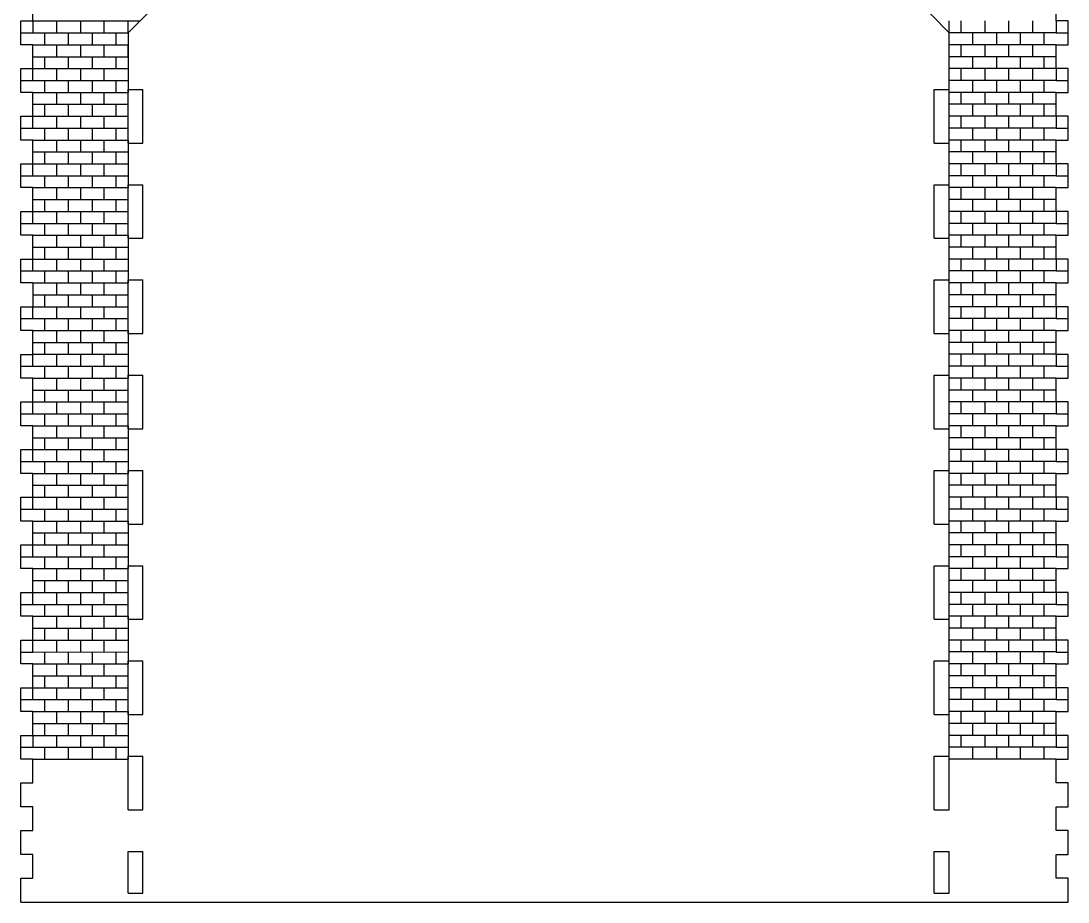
# Model space of a CAD drawing. Extents: x 10 to 104, y 10 to 179.
# Drawn here: x 13 to 101, y 10 to 84 of the extents above; entities that cross this region are included whole.
import ezdxf

# ---------------------------------------------------------------- set-up
doc = ezdxf.new("R2010")
doc.units = 0
doc.header["$MEASUREMENT"] = 0
doc.layers.add('OHNE_NAMEN', color=7, linetype='CONTINUOUS')

msp = doc.modelspace()

# ---------------------------------------------------------------- linework, layer by layer
at = {"layer": 'OHNE_NAMEN', "color": 7, "linetype": 'CONTINUOUS'}
for p, q in [((22.0007, 83.0012), (55.0005, 116.0011)), ((59.0003, 116.0011), (91.0001, 83.0001)), ((13.9999, 84.0003), (23.0008, 84.0013)), ((13.9999, 84.0003), (13.9999, 83.0001)), ((16.0003, 84.0006), (16.0003, 83.0005)), ((18.0003, 84.0006), (18.0003, 83.0005)), ((20.0003, 83.0005), (20.0003, 84.0006)), ((22.0004, 83.0005), (22.0004, 84.0006)), ((91.0001, 77.9999), (91.0001, 83.9999)), ((91.9999, 84.0003), (91.9999, 83.0005)), ((94.0001, 84.0003), (94.0001, 83.0001)), ((96, 84.0003), (96, 83.0001)), ((97.9999, 84.0003), (97.9999, 83.0001)), ((100.0001, 83.9999), (100.0001, 83.0001)), ((13.9999, 83.0005), (22.0007, 83.0012)), ((15.0004, 82.0011), (15.0004, 83.0008)), ((17.0004, 82.0011), (17.0004, 83.0008)), ((19.0004, 82.0011), (19.0004, 83.0008)), ((21.0004, 82.0011), (21.0004, 83.0008)), ((22, 83.0001), (22, 77.9999)), ((100.0012, 83.0012), (91.0011, 83.0012)), ((93.0003, 82.0007), (93.0003, 83.0008)), ((95.0002, 82.0007), (95.0002, 83.0008)), ((97.0005, 82.0007), (97.0005, 83.0008)), ((99.0004, 82.0011), (99.0004, 83.0008)), ((14.0008, 82.0011), (22.0007, 82.0011)), ((16.0003, 82.0007), (16.0003, 81.0006)), ((18.0003, 82.0007), (18.0003, 81.0006)), ((20.0003, 81.0006), (20.0003, 82.0007)), ((22.0004, 81.0006), (22.0004, 82.0007)), ((100.0012, 82.0011), (91.0011, 82.0011)), ((91.9999, 82.0004), (91.9999, 81.0002)), ((94.0001, 82.0004), (94.0001, 81.0002)), ((96, 82.0004), (96, 81.0002)), ((97.9999, 82.0004), (97.9999, 81.0002)), ((14.0008, 81.0013), (22.0007, 81.0013)), ((15.0004, 80.0008), (15.0004, 81.0009)), ((17.0004, 80.0008), (17.0004, 81.0009)), ((19.0004, 80.0008), (19.0004, 81.0009)), ((21.0004, 80.0008), (21.0004, 81.0009)), ((100.0012, 81.0013), (91.0011, 81.0013)), ((93.0003, 80.0008), (93.0003, 81.0009)), ((95.0002, 80.0008), (95.0002, 81.0009)), ((97.0005, 80.0008), (97.0005, 81.0009)), ((99.0004, 80.0008), (99.0004, 81.0009)), ((13.9999, 79.0004), (13.9999, 80.0005)), ((14.0008, 80.0012), (22.0007, 80.0012)), ((16.0003, 80.0008), (16.0003, 79.0007)), ((18.0003, 80.0008), (18.0003, 79.0007)), ((20.0003, 79.0007), (20.0003, 80.0008)), ((100.0012, 80.0012), (91.0011, 80.0012)), ((91.9999, 80.0005), (91.9999, 79.0004)), ((94.0001, 80.0001), (94.0001, 79.0004)), ((96, 80.0001), (96, 79.0004)), ((97.9999, 80.0001), (97.9999, 79.0004)), ((100.0001, 80.0001), (100.0001, 79)), ((14.0008, 79.0014), (22.0007, 79.0014)), ((15.0004, 78.0009), (15.0004, 79.0011)), ((17.0004, 78.0009), (17.0004, 79.0011)), ((19.0004, 78.0009), (19.0004, 79.0011)), ((21.0004, 78.0009), (21.0004, 79.0011)), ((100.0012, 79.0014), (91.0011, 79.0014)), ((93.0003, 78.0009), (93.0003, 79.0007)), ((95.0002, 78.0009), (95.0002, 79.0007)), ((97.0005, 78.0009), (97.0005, 79.0007)), ((99.0004, 78.0009), (99.0004, 79.0007)), ((14.0008, 78.0013), (22.0007, 78.0013)), ((16.0003, 78.0006), (16.0003, 77.0008)), ((18.0003, 78.0006), (18.0003, 77.0008)), ((20.0003, 77.0008), (20.0003, 78.0006)), ((100.0012, 78.0013), (91.0011, 78.0013)), ((91.9999, 78.0002), (91.9999, 77.0004)), ((94.0001, 78.0002), (94.0001, 77.0001)), ((96, 78.0002), (96, 77.0001)), ((97.9999, 78.0002), (97.9999, 77.0001)), ((14.0008, 77.0012), (22.0007, 77.0012)), ((15.0004, 76.001), (15.0004, 77.0008)), ((17.0004, 76.001), (17.0004, 77.0008)), ((19.0004, 76.001), (19.0004, 77.0008)), ((21.0004, 76.001), (21.0004, 77.0008)), ((100.0012, 77.0012), (91.0011, 77.0012)), ((93.0003, 76.001), (93.0003, 77.0008)), ((95.0002, 76.001), (95.0002, 77.0008)), ((97.0005, 76.001), (97.0005, 77.0008)), ((99.0004, 76.001), (99.0004, 77.0008)), ((13.9999, 75.0002), (13.9999, 76.0003)), ((14.0008, 76.0014), (22.0007, 76.0014)), ((16.0003, 76.001), (16.0003, 75.0009)), ((18.0003, 76.001), (18.0003, 75.0009)), ((20.0003, 75.0009), (20.0003, 76.001)), ((100.0012, 76.0014), (91.0011, 76.0014)), ((91.9999, 76.0003), (91.9999, 75.0002)), ((94.0001, 76.0003), (94.0001, 75.0002)), ((96, 76.0003), (96, 75.0002)), ((97.9999, 76.0003), (97.9999, 75.0002)), ((100.0001, 76), (100.0001, 74.9999)), ((14.0008, 75.0013), (22.0007, 75.0013)), ((15.0004, 74.0008), (15.0004, 75.0009)), ((17.0004, 74.0008), (17.0004, 75.0009)), ((19.0004, 74.0008), (19.0004, 75.0009)), ((21.0004, 74.0008), (21.0004, 75.0009)), ((100.0012, 75.0013), (91.0011, 75.0013)), ((93.0003, 74.0008), (93.0003, 75.0009)), ((95.0002, 74.0008), (95.0002, 75.0009)), ((97.0005, 74.0008), (97.0005, 75.0009)), ((99.0004, 74.0008), (99.0004, 75.0009)), ((14.0008, 74.0011), (22.0007, 74.0011)), ((16.0003, 74.0008), (16.0003, 73.0007)), ((18.0003, 74.0008), (18.0003, 73.0007)), ((20.0003, 73.0007), (20.0003, 74.0008)), ((22, 74.0001), (22, 69.9999)), ((91.0001, 69.9999), (91.0001, 74.0001)), ((100.0012, 74.0011), (91.0011, 74.0011)), ((91.9999, 74.0004), (91.9999, 73.0003)), ((94.0001, 74.0004), (94.0001, 73.0003)), ((96, 74.0004), (96, 73.0003)), ((97.9999, 74.0004), (97.9999, 73.0003)), ((14.0008, 73.0014), (22.0007, 73.0014)), ((15.0004, 72.0009), (15.0004, 73.001)), ((17.0004, 72.0009), (17.0004, 73.001)), ((19.0004, 72.0009), (19.0004, 73.001)), ((21.0004, 72.0009), (21.0004, 73.001)), ((100.0012, 73.0014), (91.0011, 73.0014)), ((93.0003, 72.0009), (93.0003, 73.001)), ((95.0002, 72.0009), (95.0002, 73.001)), ((97.0005, 72.0009), (97.0005, 73.001)), ((99.0004, 72.0009), (99.0004, 73.001)), ((13.9999, 71.0004), (13.9999, 72.0005)), ((14.0008, 72.0012), (22.0007, 72.0012)), ((16.0003, 72.0009), (16.0003, 71.0008)), ((18.0003, 72.0009), (18.0003, 71.0008)), ((20.0003, 71.0008), (20.0003, 72.0009)), ((100.0012, 72.0012), (91.0011, 72.0012)), ((91.9999, 72.0005), (91.9999, 71.0004)), ((94.0001, 72.0002), (94.0001, 71.0004)), ((96, 72.0002), (96, 71.0004)), ((97.9999, 72.0002), (97.9999, 71.0004)), ((100.0001, 71.9998), (100.0001, 71.0001)), ((14.0008, 71.0011), (22.0007, 71.0011)), ((15.0004, 70.001), (15.0004, 71.0011)), ((17.0004, 70.001), (17.0004, 71.0011)), ((19.0004, 70.001), (19.0004, 71.0011)), ((21.0004, 70.001), (21.0004, 71.0011)), ((100.0012, 71.0011), (91.0011, 71.0011)), ((93.0003, 70.001), (93.0003, 71.0008)), ((95.0002, 70.001), (95.0002, 71.0008)), ((97.0005, 70.001), (97.0005, 71.0008)), ((99.0004, 70.001), (99.0004, 71.0008)), ((14.0008, 70.0013), (22.0007, 70.0013)), ((16.0003, 70.001), (16.0003, 69.0009)), ((18.0003, 70.001), (18.0003, 69.0009)), ((20.0003, 69.0009), (20.0003, 70.001)), ((100.0012, 70.0013), (91.0011, 70.0013)), ((91.9999, 70.0003), (91.9999, 69.0005)), ((94.0001, 70.0003), (94.0001, 69.0002)), ((96, 70.0003), (96, 69.0002)), ((97.9999, 70.0003), (97.9999, 69.0002)), ((14.0008, 69.0012), (22.0007, 69.0012)), ((15.0004, 68.0011), (15.0004, 69.0009)), ((17.0004, 68.0011), (17.0004, 69.0009)), ((19.0004, 68.0011), (19.0004, 69.0009)), ((21.0004, 68.0011), (21.0004, 69.0009)), ((100.0012, 69.0012), (91.0011, 69.0012)), ((93.0003, 68.0007), (93.0003, 69.0009)), ((95.0002, 68.0007), (95.0002, 69.0005)), ((97.0005, 68.0007), (97.0005, 69.0005)), ((99.0004, 68.0007), (99.0004, 69.0005)), ((13.9999, 67.0003), (13.9999, 68.0004)), ((14.0008, 68.0011), (22.0007, 68.0011)), ((16.0003, 68.0007), (16.0003, 67.0006)), ((18.0003, 68.0007), (18.0003, 67.0006)), ((20.0003, 67.0006), (20.0003, 68.0007)), ((100.0012, 68.0011), (91.0011, 68.0011)), ((91.9999, 68.0004), (91.9999, 67.0003)), ((94.0001, 68.0004), (94.0001, 67.0003)), ((96, 68.0004), (96, 67.0003)), ((97.9999, 68.0004), (97.9999, 67.0003)), ((100.0001, 68), (100.0001, 66.9999)), ((14.0008, 67.0013), (22.0007, 67.0013)), ((15.0004, 66.0008), (15.0004, 67.001)), ((17.0004, 66.0008), (17.0004, 67.001)), ((19.0004, 66.0008), (19.0004, 67.001)), ((21.0004, 66.0008), (21.0004, 67.001)), ((100.0012, 67.0013), (91.0011, 67.0013)), ((93.0003, 66.0008), (93.0003, 67.001)), ((95.0002, 66.0008), (95.0002, 67.001)), ((97.0005, 66.0008), (97.0005, 67.001)), ((99.0004, 66.0008), (99.0004, 67.001)), ((14.0008, 66.0012), (22.0007, 66.0012)), ((16.0003, 66.0008), (16.0003, 65.0007)), ((18.0003, 66.0008), (18.0003, 65.0007)), ((20.0003, 65.0007), (20.0003, 66.0008)), ((22, 66.0001), (22, 62)), ((91.0001, 62), (91.0001, 66.0001)), ((100.0012, 66.0012), (91.0011, 66.0012)), ((91.9999, 66.0005), (91.9999, 65.0004)), ((94.0001, 66.0001), (94.0001, 65.0004)), ((96, 66.0001), (96, 65.0004)), ((97.9999, 66.0001), (97.9999, 65.0004)), ((14.0008, 65.0011), (22.0007, 65.0011)), ((15.0004, 64.0009), (15.0004, 65.0011)), ((17.0004, 64.0009), (17.0004, 65.0011)), ((19.0004, 64.0009), (19.0004, 65.0011)), ((21.0004, 64.0009), (21.0004, 65.0011)), ((100.0012, 65.0011), (91.0011, 65.0011)), ((93.0003, 64.0009), (93.0003, 65.0007)), ((95.0002, 64.0009), (95.0002, 65.0007)), ((97.0005, 64.0009), (97.0005, 65.0007)), ((99.0004, 64.0009), (99.0004, 65.0007)), ((13.9999, 63.0005), (13.9999, 64.0002)), ((14.0008, 64.0013), (22.0007, 64.0013)), ((16.0003, 64.0009), (16.0003, 63.0008)), ((18.0003, 64.0009), (18.0003, 63.0008)), ((20.0003, 63.0008), (20.0003, 64.0009)), ((100.0012, 64.0013), (91.0011, 64.0013)), ((91.9999, 64.0002), (91.9999, 63.0005)), ((94.0001, 64.0002), (94.0001, 63.0001)), ((96, 64.0002), (96, 63.0001)), ((97.9999, 64.0002), (97.9999, 63.0001)), ((100.0001, 63.9999), (100.0001, 63.0001)), ((14.0008, 63.0012), (22.0007, 63.0012)), ((15.0004, 62.0007), (15.0004, 63.0008)), ((17.0004, 62.0007), (17.0004, 63.0008)), ((19.0004, 62.0007), (19.0004, 63.0008)), ((21.0004, 62.0007), (21.0004, 63.0008)), ((100.0012, 63.0012), (91.0011, 63.0012)), ((93.0003, 62.0007), (93.0003, 63.0008)), ((95.0002, 62.0007), (95.0002, 63.0008)), ((97.0005, 62.0007), (97.0005, 63.0008)), ((99.0004, 62.0007), (99.0004, 63.0008)), ((14.0008, 62.0011), (22.0007, 62.0011)), ((16.0003, 62.0007), (16.0003, 61.0009)), ((18.0003, 62.0007), (18.0003, 61.0009)), ((20.0003, 61.0009), (20.0003, 62.0007)), ((100.0012, 62.0011), (91.0011, 62.0011)), ((91.9999, 62.0003), (91.9999, 61.0002)), ((94.0001, 62.0003), (94.0001, 61.0002)), ((96, 62.0003), (96, 61.0002)), ((97.9999, 62.0003), (97.9999, 61.0002)), ((14.0008, 61.0013), (22.0007, 61.0013)), ((15.0004, 60.0008), (15.0004, 61.0009)), ((17.0004, 60.0008), (17.0004, 61.0009)), ((19.0004, 60.0008), (19.0004, 61.0009)), ((21.0004, 60.0008), (21.0004, 61.0009)), ((100.0012, 61.0013), (91.0011, 61.0013)), ((93.0003, 60.0008), (93.0003, 61.0009)), ((95.0002, 60.0008), (95.0002, 61.0009)), ((97.0005, 60.0008), (97.0005, 61.0009)), ((99.0004, 60.0008), (99.0004, 61.0009)), ((13.9999, 59.0003), (13.9999, 60.0004)), ((14.0008, 60.0011), (22.0007, 60.0011)), ((16.0003, 60.0008), (16.0003, 59.0007)), ((18.0003, 60.0008), (18.0003, 59.0007)), ((20.0003, 59.0007), (20.0003, 60.0008)), ((100.0012, 60.0011), (91.0011, 60.0011)), ((91.9999, 60.0004), (91.9999, 59.0003)), ((94.0001, 60.0001), (94.0001, 59.0003)), ((96, 60.0001), (96, 59.0003)), ((97.9999, 60.0001), (97.9999, 59.0003)), ((100.0001, 60.0001), (100.0001, 59)), ((14.0008, 59.001), (22.0007, 59.001)), ((15.0004, 58.0009), (15.0004, 59.001)), ((17.0004, 58.0009), (17.0004, 59.001)), ((19.0004, 58.0009), (19.0004, 59.001)), ((21.0004, 58.0009), (21.0004, 59.001)), ((100.0012, 59.001), (91.0011, 59.001)), ((93.0003, 58.0009), (93.0003, 59.001)), ((95.0002, 58.0009), (95.0002, 59.0007)), ((97.0005, 58.0009), (97.0005, 59.0007)), ((99.0004, 58.0009), (99.0004, 59.0007)), ((14.0008, 58.0012), (22.0007, 58.0012)), ((16.0003, 58.0009), (16.0003, 57.0008)), ((18.0003, 58.0009), (18.0003, 57.0008)), ((20.0003, 57.0008), (20.0003, 58.0009)), ((22, 57.9998), (22, 54)), ((91.0001, 54), (91.0001, 57.9998)), ((100.0012, 58.0012), (91.0011, 58.0012)), ((91.9999, 58.0002), (91.9999, 57.0004)), ((94.0001, 58.0002), (94.0001, 57.0004)), ((96, 58.0002), (96, 57.0004)), ((97.9999, 58.0002), (97.9999, 57.0004)), ((14.0008, 57.0011), (22.0007, 57.0011)), ((15.0004, 56.001), (15.0004, 57.0008)), ((17.0004, 56.001), (17.0004, 57.0008)), ((19.0004, 56.001), (19.0004, 57.0008)), ((21.0004, 56.001), (21.0004, 57.0008)), ((100.0012, 57.0011), (91.0011, 57.0011)), ((93.0003, 56.001), (93.0003, 57.0008)), ((95.0002, 56.001), (95.0002, 57.0008)), ((97.0005, 56.001), (97.0005, 57.0008)), ((99.0004, 56.001), (99.0004, 57.0008)), ((13.9999, 55.0005), (13.9999, 56.0003)), ((14.0008, 56.0014), (22.0007, 56.0014)), ((16.0003, 56.001), (16.0003, 55.0009)), ((18.0003, 56.001), (18.0003, 55.0009)), ((20.0003, 55.0009), (20.0003, 56.001)), ((100.0012, 56.0014), (91.0011, 56.0014)), ((91.9999, 56.0003), (91.9999, 55.0005)), ((94.0001, 56.0003), (94.0001, 55.0002)), ((96, 56.0003), (96, 55.0002)), ((97.9999, 56.0003), (97.9999, 55.0002)), ((100.0001, 55.9999), (100.0001, 55.0002)), ((14.0008, 55.0012), (22.0007, 55.0012)), ((15.0004, 54.0011), (15.0004, 55.0009)), ((17.0004, 54.0011), (17.0004, 55.0009)), ((19.0004, 54.0011), (19.0004, 55.0009)), ((21.0004, 54.0011), (21.0004, 55.0009)), ((100.0012, 55.0012), (91.0011, 55.0012)), ((93.0003, 54.0008), (93.0003, 55.0009)), ((95.0002, 54.0008), (95.0002, 55.0009)), ((97.0005, 54.0008), (97.0005, 55.0009)), ((99.0004, 54.0008), (99.0004, 55.0009)), ((14.0008, 54.0011), (22.0007, 54.0011)), ((16.0003, 54.0008), (16.0003, 53.0006)), ((18.0003, 54.0008), (18.0003, 53.0006)), ((20.0003, 53.0006), (20.0003, 54.0008)), ((100.0012, 54.0011), (91.0011, 54.0011)), ((91.9999, 54.0004), (91.9999, 53.0003)), ((94.0001, 54.0004), (94.0001, 53.0003)), ((96, 54.0004), (96, 53.0003)), ((97.9999, 54.0004), (97.9999, 53.0003)), ((14.0008, 53.0013), (22.0007, 53.0013)), ((15.0004, 52.0009), (15.0004, 53.001)), ((17.0004, 52.0009), (17.0004, 53.001)), ((19.0004, 52.0009), (19.0004, 53.001)), ((21.0004, 52.0009), (21.0004, 53.001)), ((100.0012, 53.0013), (91.0011, 53.0013)), ((93.0003, 52.0009), (93.0003, 53.001)), ((95.0002, 52.0009), (95.0002, 53.001)), ((97.0005, 52.0009), (97.0005, 53.001)), ((99.0004, 52.0009), (99.0004, 53.001)), ((13.9999, 51.0004), (13.9999, 52.0005)), ((14.0008, 52.0012), (22.0007, 52.0012)), ((16.0003, 52.0009), (16.0003, 51.0007)), ((18.0003, 52.0009), (18.0003, 51.0007)), ((20.0003, 51.0007), (20.0003, 52.0009)), ((100.0012, 52.0012), (91.0011, 52.0012)), ((91.9999, 52.0005), (91.9999, 51.0004)), ((94.0001, 52.0001), (94.0001, 51.0004)), ((96, 52.0001), (96, 51.0004)), ((97.9999, 52.0001), (97.9999, 51.0004)), ((100.0001, 52.0001), (100.0001, 51)), ((14.0008, 51.0011), (22.0007, 51.0011)), ((15.0004, 50.001), (15.0004, 51.0011)), ((17.0004, 50.001), (17.0004, 51.0011)), ((19.0004, 50.001), (19.0004, 51.0011)), ((21.0004, 50.001), (21.0004, 51.0011)), ((100.0012, 51.0011), (91.0011, 51.0011)), ((93.0003, 50.001), (93.0003, 51.0007)), ((95.0002, 50.001), (95.0002, 51.0007)), ((97.0005, 50.001), (97.0005, 51.0007)), ((99.0004, 50.001), (99.0004, 51.0007)), ((14.0008, 50.0013), (22.0007, 50.0013)), ((16.0003, 50.001), (16.0003, 49.0008)), ((18.0003, 50.001), (18.0003, 49.0008)), ((20.0003, 49.0008), (20.0003, 50.001)), ((22, 49.9999), (22, 46.0001)), ((91.0001, 46.0001), (91.0001, 49.9999)), ((100.0012, 50.0013), (91.0011, 50.0013)), ((91.9999, 50.0003), (91.9999, 49.0005)), ((94.0001, 50.0003), (94.0001, 49.0001)), ((96, 50.0003), (96, 49.0001)), ((97.9999, 50.0003), (97.9999, 49.0001)), ((14.0008, 49.0012), (22.0007, 49.0012)), ((15.0004, 48.0011), (15.0004, 49.0008)), ((17.0004, 48.0011), (17.0004, 49.0008)), ((19.0004, 48.0011), (19.0004, 49.0008)), ((21.0004, 48.0011), (21.0004, 49.0008)), ((100.0012, 49.0012), (91.0011, 49.0012)), ((93.0003, 48.0007), (93.0003, 49.0008)), ((95.0006, 48.0007), (95.0006, 49.0008)), ((97.0005, 48.0007), (97.0005, 49.0008)), ((99.0004, 48.0007), (99.0004, 49.0008)), ((13.9999, 47.0002), (13.9999, 48.0004)), ((14.0008, 48.0014), (22.0007, 48.0014)), ((16.0003, 48.0007), (16.0003, 47.0006)), ((18.0003, 48.0007), (18.0003, 47.0006)), ((20.0003, 47.0006), (20.0003, 48.0007)), ((100.0012, 48.0014), (91.0011, 48.0014)), ((91.9999, 48.0004), (91.9999, 47.0002)), ((94.0001, 48.0004), (94.0001, 47.0002)), ((96, 48.0004), (96, 47.0002)), ((97.9999, 48.0004), (97.9999, 47.0002)), ((100.0001, 48), (100.0001, 46.9999)), ((14.0008, 47.0013), (22.0007, 47.0013)), ((15.0004, 46.0008), (15.0004, 47.0009)), ((17.0004, 46.0008), (17.0004, 47.0009)), ((19.0004, 46.0008), (19.0004, 47.0009)), ((21.0004, 46.0008), (21.0004, 47.0009)), ((100.0012, 47.0013), (91.0011, 47.0013)), ((93.0003, 46.0008), (93.0003, 47.0009)), ((95.0002, 46.0008), (95.0002, 47.0009)), ((97.0005, 46.0008), (97.0005, 47.0009)), ((99.0004, 46.0008), (99.0004, 47.0009)), ((14.0008, 46.0012), (22.0007, 46.0012)), ((16.0003, 46.0008), (16.0003, 45.0007)), ((18.0003, 46.0008), (18.0003, 45.0007)), ((20.0003, 45.0007), (20.0003, 46.0008)), ((100.0012, 46.0012), (91.0011, 46.0012)), ((91.9999, 46.0005), (91.9999, 45.0003)), ((94.0001, 46.0001), (94.0001, 45.0003)), ((96, 46.0001), (96, 45.0003)), ((97.9999, 46.0001), (97.9999, 45.0003)), ((14.0008, 45.0014), (22.0007, 45.0014)), ((15.0004, 44.0009), (15.0004, 45.001)), ((17.0004, 44.0009), (17.0004, 45.001)), ((19.0004, 44.0009), (19.0004, 45.001)), ((21.0004, 44.0009), (21.0004, 45.001)), ((100.0012, 45.0014), (91.0011, 45.0014)), ((93.0003, 44.0009), (93.0003, 45.0007)), ((95.0002, 44.0009), (95.0002, 45.0007)), ((97.0005, 44.0009), (97.0005, 45.0007)), ((99.0004, 44.0009), (99.0004, 45.0007)), ((13.9999, 43.0004), (13.9999, 44.0002)), ((14.0008, 44.0013), (22.0007, 44.0013)), ((16.0003, 44.0009), (16.0003, 43.0008)), ((18.0003, 44.0009), (18.0003, 43.0008)), ((20.0003, 43.0008), (20.0003, 44.0009)), ((100.0012, 44.0013), (91.0011, 44.0013)), ((91.9999, 44.0002), (91.9999, 43.0004)), ((94.0001, 44.0002), (94.0001, 43.0001)), ((96, 44.0002), (96, 43.0001)), ((97.9999, 44.0002), (97.9999, 43.0001)), ((99.9998, 44.0002), (99.9998, 43.0001)), ((14.0008, 43.0015), (22.0007, 43.0015)), ((15.0004, 42.001), (15.0004, 43.0008)), ((17.0004, 42.001), (17.0004, 43.0008)), ((19.0004, 42.001), (19.0004, 43.0008)), ((21.0004, 42.001), (21.0004, 43.0008)), ((100.0012, 43.0015), (91.0011, 43.0015)), ((93.0003, 42.001), (93.0003, 43.0008)), ((95.0002, 42.001), (95.0002, 43.0008)), ((97.0005, 42.001), (97.0005, 43.0008)), ((99.0004, 42.001), (99.0004, 43.0008)), ((14.0008, 42.0014), (22.0007, 42.0014)), ((16.0003, 42.001), (16.0003, 41.0009)), ((18.0003, 42.001), (18.0003, 41.0009)), ((20.0003, 41.0009), (20.0003, 42.001)), ((22, 42), (22, 38.0002)), ((91.0001, 38.0002), (91.0001, 42)), ((100.0012, 42.0014), (91.0011, 42.0014)), ((91.9999, 42.0003), (91.9999, 41.0002)), ((94.0001, 42.0003), (94.0001, 41.0002)), ((96, 42.0003), (96, 41.0002)), ((97.9999, 42.0003), (97.9999, 41.0002)), ((14.0008, 41.0012), (22.0007, 41.0012)), ((15.0004, 40.0008), (15.0004, 41.0009)), ((17.0004, 40.0008), (17.0004, 41.0009)), ((19.0004, 40.0008), (19.0004, 41.0009)), ((21.0004, 40.0008), (21.0004, 41.0009)), ((100.0012, 41.0012), (91.0011, 41.0012)), ((93.0003, 40.0008), (93.0003, 41.0009)), ((95.0006, 40.0008), (95.0006, 41.0009)), ((97.0005, 40.0008), (97.0005, 41.0009)), ((99.0004, 40.0008), (99.0004, 41.0009)), ((13.9999, 40.0004), (22.0007, 40.0015)), ((13.9999, 39.0003), (13.9999, 40.0004)), ((16.0003, 40.0008), (16.0003, 39.0006)), ((18.0003, 40.0008), (18.0003, 39.0006)), ((20.0003, 39.0006), (20.0003, 40.0008)), ((100.0012, 40.0015), (91.0011, 40.0015)), ((91.9999, 40.0004), (91.9999, 39.0003)), ((94.0001, 40.0004), (94.0001, 39.0003)), ((96, 40.0004), (96, 39.0003)), ((97.9999, 40.0004), (97.9999, 39.0003)), ((100.0001, 40.0001), (100.0001, 38.9999)), ((13.9999, 39.0003), (22.0007, 39.0013)), ((15.0004, 38.0009), (15.0004, 39.001)), ((17.0004, 38.0009), (17.0004, 39.001)), ((19.0004, 38.0009), (19.0004, 39.001)), ((21.0004, 38.0009), (21.0004, 39.001)), ((100.0012, 39.0013), (91.0011, 39.0013)), ((93.0003, 38.0009), (93.0003, 39.0006)), ((95.0006, 38.0009), (95.0006, 39.0006)), ((97.0005, 38.0009), (97.0005, 39.0006)), ((99.0004, 38.0009), (99.0004, 39.0006)), ((13.9999, 38.0005), (22.0007, 38.0012)), ((16.0003, 38.0009), (16.0003, 37.0007)), ((18.0003, 38.0009), (18.0003, 37.0007)), ((20.0003, 37.0007), (20.0003, 38.0009)), ((100.0012, 38.0012), (91.0011, 38.0012)), ((91.9999, 38.0005), (91.9999, 37.0004)), ((94.0001, 38.0002), (94.0001, 37.0004)), ((96, 38.0002), (96, 37.0004)), ((97.9999, 38.0002), (97.9999, 37.0004)), ((13.9999, 37.0004), (22.0007, 37.0015)), ((15.0004, 36.001), (15.0004, 37.0011)), ((17.0004, 36.001), (17.0004, 37.0011)), ((19.0004, 36.001), (19.0004, 37.0011)), ((21.0004, 36.001), (21.0004, 37.0011)), ((100.0012, 37.0015), (91.0011, 37.0015)), ((93.0003, 36.001), (93.0003, 37.0007)), ((95.0002, 36.001), (95.0002, 37.0007)), ((97.0005, 36.001), (97.0005, 37.0007)), ((99.0004, 36.001), (99.0004, 37.0007)), ((13.9999, 36.0003), (22.0007, 36.0013)), ((13.9999, 35.0004), (13.9999, 36.0003)), ((16.0003, 36.001), (16.0003, 35.0007)), ((18.0003, 36.001), (18.0003, 35.0007)), ((20.0003, 35.0007), (20.0003, 36.001)), ((100.0012, 36.0013), (91.0011, 36.0013)), ((91.9999, 36.0003), (91.9999, 35.0004)), ((94.0001, 36.0003), (94.0001, 35.0002)), ((96, 36.0003), (96, 35.0002)), ((97.9999, 36.0003), (97.9999, 35.0002)), ((100.0001, 35.9999), (100.0001, 35)), ((13.9999, 35.0004), (22.0007, 35.0012)), ((15.0004, 34.001), (15.0004, 35.001)), ((17.0004, 34.001), (17.0004, 35.001)), ((19.0004, 34.001), (19.0004, 35.001)), ((21.0004, 34.001), (21.0004, 35.001)), ((100.0012, 35.0012), (91.0011, 35.0012)), ((93.0003, 34.0009), (93.0003, 35.0008)), ((95.0002, 34.0009), (95.0002, 35.0008)), ((97.0005, 34.0009), (97.0005, 35.0008)), ((99.0004, 34.0009), (99.0004, 35.0008)), ((13.9999, 34.0004), (22.0007, 34.0014)), ((16.0003, 34.0009), (16.0003, 33.0007)), ((18.0003, 34.0009), (18.0003, 33.0007)), ((20.0003, 33.0007), (20.0003, 34.0009)), ((22, 34), (22, 30)), ((91.0001, 30), (91.0001, 34)), ((100.0012, 34.0014), (91.0011, 34.0014)), ((91.9999, 34.0004), (91.9999, 33.0003)), ((94.0001, 34.0003), (94.0001, 33.0002)), ((96, 34.0003), (96, 33.0002)), ((97.9999, 34.0003), (97.9999, 33.0002)), ((13.9999, 33.0003), (22.0007, 33.0013)), ((15.0004, 32.001), (15.0004, 33.0009)), ((17.0004, 32.001), (17.0004, 33.0009)), ((19.0004, 32.001), (19.0004, 33.0009)), ((21.0004, 32.001), (21.0004, 33.0009)), ((100.0012, 33.0013), (91.0011, 33.0013)), ((93.0003, 32.0009), (93.0003, 33.0008)), ((95.0006, 32.0009), (95.0006, 33.0007)), ((97.0005, 32.0009), (97.0005, 33.0007)), ((99.0004, 32.001), (99.0004, 33.0007)), ((13.9999, 32.0004), (22.0007, 32.0012)), ((13.9999, 31.0003), (13.9999, 32.0004)), ((16.0003, 32.0009), (16.0003, 31.0008)), ((18.0003, 32.0009), (18.0003, 31.0008)), ((20.0003, 31.0008), (20.0003, 32.0009)), ((100.0012, 32.0012), (91.0011, 32.0012)), ((91.9999, 32.0004), (91.9999, 31.0003)), ((94.0001, 32.0003), (94.0001, 31.0002)), ((96, 32.0003), (96, 31.0002)), ((97.9999, 32.0003), (97.9999, 31.0002)), ((100.0001, 32), (100.0001, 31)), ((13.9999, 31.0003), (22.0007, 31.0014)), ((15.0004, 30.0009), (15.0004, 31.0009)), ((17.0004, 30.0009), (17.0004, 31.0009)), ((19.0004, 30.0009), (19.0004, 31.0009)), ((21.0004, 30.0009), (21.0004, 31.0009)), ((100.0012, 31.0014), (91.0011, 31.0014)), ((93.0003, 30.0009), (93.0003, 31.0008)), ((95.0006, 30.0007), (95.0006, 31.0008)), ((97.0005, 30.0007), (97.0005, 31.0008)), ((99.0004, 30.0007), (99.0004, 31.0008)), ((13.9999, 30.0004), (22.0007, 30.0013)), ((16.0003, 30.0009), (16.0003, 29.0008)), ((18.0003, 30.0009), (18.0003, 29.0008)), ((20.0003, 29.0008), (20.0003, 30.0009)), ((100.0012, 30.0013), (91.0011, 30.0013)), ((91.9999, 30.0003), (91.9999, 29.0003)), ((94.0001, 30.0003), (94.0001, 29.0002)), ((96, 30.0003), (96, 29.0002)), ((97.9999, 30.0003), (97.9999, 29.0002)), ((13.9999, 29.0003), (22.0007, 29.0013)), ((15.0004, 28.001), (15.0004, 29.0009)), ((17.0004, 28.001), (17.0004, 29.0009)), ((19.0004, 28.001), (19.0004, 29.0009)), ((21.0004, 28.001), (21.0004, 29.0009)), ((100.0012, 29.0013), (91.0011, 29.0013)), ((93.0003, 28.0009), (93.0003, 29.0007)), ((95.0006, 28.0007), (95.0006, 29.0007)), ((97.0005, 28.0007), (97.0005, 29.0007)), ((99.0004, 28.0007), (99.0004, 29.0007)), ((13.9999, 28.0004), (22.0007, 28.0013)), ((13.9999, 27.0003), (13.9999, 28.0004)), ((16.0003, 28.0009), (16.0003, 27.0008)), ((18.0003, 28.0009), (18.0003, 27.0008)), ((20.0003, 27.0008), (20.0003, 28.0009)), ((100.0012, 28.0013), (91.0011, 28.0013)), ((91.9999, 28.0003), (91.9999, 27.0003)), ((94.0001, 28.0003), (94.0001, 27.0002)), ((96, 28.0003), (96, 27.0002)), ((97.9999, 28.0003), (97.9999, 27.0002)), ((100.0001, 28), (100.0001, 27)), ((13.9999, 27.0003), (22.0007, 27.0014)), ((15.0004, 26.001), (15.0004, 27.0009)), ((17.0004, 26.001), (17.0004, 27.0009)), ((19.0004, 26.001), (19.0004, 27.0009)), ((21.0004, 26.001), (21.0004, 27.0009)), ((100.0012, 27.0014), (91.0011, 27.0014)), ((93.0003, 26.0009), (93.0003, 27.0008)), ((95.0006, 26.0009), (95.0006, 27.0008)), ((97.0005, 26.0009), (97.0005, 27.0008)), ((99.0004, 26.0009), (99.0004, 27.0008)), ((13.9999, 26.0004), (22.0007, 26.0013)), ((16.0003, 26.0009), (16.0003, 25.0008)), ((18.0003, 26.0009), (18.0003, 25.0008)), ((20.0003, 25.0008), (20.0003, 26.0009)), ((22, 26), (22, 22)), ((91.0001, 22), (91.0001, 26)), ((100.0012, 26.0013), (91.0011, 26.0013)), ((91.9999, 26.0003), (91.9999, 25.0003)), ((94.0001, 26.0001), (94.0001, 25.0002)), ((96, 26.0001), (96, 25.0002)), ((97.9999, 26.0001), (97.9999, 25.0002)), ((13.9999, 25.0003), (22.0007, 25.0014)), ((15.0004, 24.001), (15.0004, 25.0009)), ((17.0004, 24.001), (17.0004, 25.0009)), ((19.0004, 24.001), (19.0004, 25.0009)), ((21.0004, 24.001), (21.0004, 25.0009)), ((100.0012, 25.0014), (91.0011, 25.0014)), ((93.0003, 24.0008), (93.0003, 25.0009)), ((95.0006, 24.0008), (95.0006, 25.0009)), ((97.0005, 24.0008), (97.0005, 25.0009)), ((99.0004, 24.0008), (99.0004, 25.0009)), ((13.9999, 24.0004), (22.0007, 24.0013)), ((13.9999, 24.0004), (13.9999, 23.0004)), ((16.0003, 24.0008), (16.0003, 23.0008)), ((18.0003, 24.0008), (18.0003, 23.0008)), ((20.0003, 23.0008), (20.0003, 24.0008)), ((100.0012, 24.0013), (91.0011, 24.0013)), ((91.9999, 24.0002), (91.9999, 23.0003)), ((94.0001, 24.0001), (94.0001, 23.0002)), ((96, 24.0001), (96, 23.0002)), ((97.9999, 24.0001), (97.9999, 23.0002)), ((99.9998, 24.0001), (99.9998, 23.0002)), ((13.9999, 23.0004), (22.0007, 23.0014)), ((15.0004, 22.0009), (15.0004, 23.001)), ((17.0004, 22.0009), (17.0004, 23.001)), ((19.0004, 22.0009), (19.0004, 23.001)), ((21.0004, 22.0009), (21.0004, 23.001)), ((100.0012, 23.0014), (91.0011, 23.0014)), ((93.0003, 22.0008), (93.0003, 23.0009)), ((95.0006, 22.0008), (95.0006, 23.0008)), ((97.0005, 22.0008), (97.0005, 23.0008)), ((99.0004, 22.0009), (99.0004, 23.0008)), ((13.9999, 22.0004), (22.0007, 22.0013)), ((100.0012, 22.0013), (91.0011, 22.0013))]:
    msp.add_line(p, q, dxfattribs=at)
at = {"layer": 'OHNE_NAMEN', "color": 5, "linetype": 'CONTINUOUS'}
for p, q in [((13.9999, 84.0003), (13.9999, 86.0005)), ((100.0001, 83.9999), (100.0001, 86.0002)), ((13, 82.0004), (13, 84.0003)), ((13, 84.0003), (13.9999, 84.0003)), ((100.9999, 83.9999), (100.0001, 83.9999)), ((100.9999, 82), (100.9999, 83.9999)), ((13.9999, 82.0004), (13, 82.0004)), ((13.9999, 80.0005), (13.9999, 82.0004)), ((100.0001, 80.0001), (100.0001, 82)), ((100.0001, 82), (100.9999, 82)), ((13, 78.0002), (13, 80.0005)), ((13, 80.0005), (13.9999, 80.0005)), ((100.9999, 80.0001), (100.0001, 80.0001)), ((100.9999, 77.9999), (100.9999, 80.0001)), ((13.9999, 78.0002), (13, 78.0002)), ((13.9999, 76.0003), (13.9999, 78.0002)), ((100.0001, 76), (100.0001, 77.9999)), ((100.0001, 77.9999), (100.9999, 77.9999)), ((13, 74.0004), (13, 76.0003)), ((13, 76.0003), (13.9999, 76.0003)), ((100.9999, 76), (100.0001, 76)), ((100.9999, 74.0001), (100.9999, 76)), ((13.9999, 74.0004), (13, 74.0004)), ((13.9999, 72.0005), (13.9999, 74.0004)), ((100.0001, 71.9998), (100.0001, 74.0001)), ((100.0001, 74.0001), (100.9999, 74.0001)), ((13, 70.0003), (13, 72.0005)), ((13, 72.0005), (13.9999, 72.0005)), ((100.9999, 71.9998), (100.0001, 71.9998)), ((100.9999, 69.9999), (100.9999, 71.9998)), ((13.9999, 70.0003), (13, 70.0003)), ((13.9999, 68.0004), (13.9999, 70.0003)), ((100.0001, 68), (100.0001, 69.9999)), ((100.0001, 69.9999), (100.9999, 69.9999)), ((13, 66.0005), (13, 68.0004)), ((13, 68.0004), (13.9999, 68.0004)), ((100.9999, 68), (100.0001, 68)), ((100.9999, 66.0001), (100.9999, 68)), ((13.9999, 66.0005), (13, 66.0005)), ((13.9999, 64.0002), (13.9999, 66.0005)), ((100.0001, 63.9999), (100.0001, 66.0001)), ((100.0001, 66.0001), (100.9999, 66.0001)), ((13, 62.0003), (13, 64.0002)), ((13, 64.0002), (13.9999, 64.0002)), ((100.9999, 63.9999), (100.0001, 63.9999)), ((100.9999, 62), (100.9999, 63.9999)), ((13.9999, 62.0003), (13, 62.0003)), ((14, 62), (14, 60.0001)), ((100.0001, 60.0001), (100.0001, 62)), ((100.0001, 62), (100.9999, 62)), ((13, 58.0002), (13, 60.0004)), ((13, 60.0004), (13.9999, 60.0004)), ((100.9999, 60.0001), (100.0001, 60.0001)), ((100.9999, 57.9998), (100.9999, 60.0001)), ((13.9999, 58.0002), (13, 58.0002)), ((13.9999, 56.0003), (13.9999, 58.0002)), ((100.0001, 55.9999), (100.0001, 57.9998)), ((100.0001, 57.9998), (100.9999, 57.9998)), ((13, 54.0004), (13, 56.0003)), ((13, 56.0003), (13.9999, 56.0003)), ((100.9999, 55.9999), (100.0001, 55.9999)), ((100.9999, 54), (100.9999, 55.9999)), ((13.9999, 54.0004), (13, 54.0004)), ((13.9999, 52.0005), (13.9999, 54.0004)), ((100.0001, 52.0001), (100.0001, 54)), ((100.0001, 54), (100.9999, 54)), ((13, 50.0003), (13, 52.0005)), ((13, 52.0005), (13.9999, 52.0005)), ((100.9999, 52.0001), (100.0001, 52.0001)), ((100.9999, 49.9999), (100.9999, 52.0001)), ((13.9999, 50.0003), (13, 50.0003)), ((13.9999, 48.0004), (13.9999, 50.0003)), ((100.0001, 48), (100.0001, 49.9999)), ((100.0001, 49.9999), (100.9999, 49.9999)), ((13, 46.0005), (13, 48.0004)), ((13, 48.0004), (13.9999, 48.0004)), ((100.9999, 48), (100.0001, 48)), ((100.9999, 46.0001), (100.9999, 48)), ((13.9999, 46.0005), (13, 46.0005)), ((13.9999, 44.0002), (13.9999, 46.0005)), ((100.0001, 43.9999), (100.0001, 46.0001)), ((100.0001, 46.0001), (100.9999, 46.0001)), ((13, 42.0003), (13, 44.0002)), ((13, 44.0002), (13.9999, 44.0002)), ((100.9999, 43.9999), (100.0001, 43.9999)), ((100.9999, 42), (100.9999, 43.9999)), ((13.9999, 42.0003), (13, 42.0003)), ((13.9999, 40.0004), (13.9999, 42.0003)), ((100.0001, 40.0001), (100.0001, 42)), ((100.0001, 42), (100.9999, 42)), ((13, 38.0005), (13, 40.0004)), ((13, 40.0004), (13.9999, 40.0004)), ((100.9999, 40.0001), (100.0001, 40.0001)), ((100.9999, 38.0002), (100.9999, 40.0001)), ((13.9999, 38.0005), (13, 38.0005)), ((13.9999, 36.0003), (13.9999, 38.0005)), ((100.0001, 35.9999), (100.0001, 38.0002)), ((100.0001, 38.0002), (100.9999, 38.0002)), ((13, 34.0004), (13, 36.0003)), ((13, 36.0003), (13.9999, 36.0003)), ((100.9999, 35.9999), (100.0001, 35.9999)), ((100.9999, 34), (100.9999, 35.9999)), ((13.9999, 34.0004), (13, 34.0004)), ((13.9999, 32.0004), (13.9999, 34.0004)), ((100.0001, 32), (100.0001, 34)), ((100.0001, 34), (100.9999, 34)), ((13, 30.0004), (13, 32.0004)), ((13, 32.0004), (13.9999, 32.0004)), ((100.9999, 32), (100.0001, 32)), ((100.9999, 30), (100.9999, 32)), ((13.9999, 30.0004), (13, 30.0004)), ((13.9999, 28.0004), (13.9999, 30.0004)), ((100.0001, 28), (100.0001, 30)), ((100.0001, 30), (100.9999, 30)), ((13, 26.0004), (13, 28.0004)), ((13, 28.0004), (13.9999, 28.0004)), ((100.9999, 28), (100.0001, 28)), ((100.9999, 26), (100.9999, 28)), ((13.9999, 26.0004), (13, 26.0004)), ((13.9999, 24.0004), (13.9999, 26.0004)), ((100.0001, 24), (100.0001, 26)), ((100.0001, 26), (100.9999, 26)), ((13, 22.0004), (13, 24.0004)), ((13, 24.0004), (13.9999, 24.0004)), ((100.9999, 24), (100.0001, 24)), ((100.9999, 22), (100.9999, 24)), ((13.9999, 22.0004), (13, 22.0004)), ((13.9999, 20.0003), (13.9999, 22.0004)), ((100.0001, 20), (100.0001, 22)), ((100.0001, 22), (100.9999, 22)), ((13, 18.0003), (13, 20.0003)), ((13, 20.0003), (13.9999, 20.0003)), ((100.9999, 20), (100.0001, 20)), ((100.9999, 18), (100.9999, 20)), ((13.9999, 18.0003), (13, 18.0003)), ((13.9999, 16.0003), (13.9999, 18.0003)), ((100.0001, 16), (100.0001, 18)), ((100.0001, 18), (100.9999, 18)), ((13, 14.0003), (13, 16.0003)), ((13, 16.0003), (13.9999, 16.0003)), ((100.9999, 16), (100.0001, 16)), ((100.9999, 14), (100.9999, 16)), ((13.9999, 14.0003), (13, 14.0003)), ((13.9999, 12.0003), (13.9999, 14.0003)), ((100.0001, 12), (100.0001, 14)), ((100.0001, 14), (100.9999, 14)), ((13, 10.0004), (13, 12.0003)), ((13, 12.0003), (13.9999, 12.0003)), ((100.9999, 12), (100.0001, 12)), ((100.9999, 10), (100.9999, 12)), ((13, 10), (100.9999, 10))]:
    msp.add_line(p, q, dxfattribs=at)
at = {"layer": 'OHNE_NAMEN', "color": 1, "linetype": 'CONTINUOUS'}
for p, q in [((13, 83.0005), (13.9999, 83.0005)), ((100.0001, 83.0001), (100.9999, 83.0001)), ((13, 79.0004), (13.9999, 79.0004)), ((100.0001, 79), (100.9999, 79)), ((22, 73.75), (22, 78.25)), ((22, 78.25), (23.25, 78.25)), ((23.25, 73.75), (23.25, 78.25)), ((89.7498, 78.25), (91.0001, 78.25)), ((89.7502, 73.75), (89.7502, 78.25)), ((91.0001, 73.75), (91.0001, 78.25)), ((13, 75.0002), (13.9999, 75.0002)), ((100.0001, 74.9999), (100.9999, 74.9999)), ((22, 73.75), (23.25, 73.75)), ((89.7498, 73.75), (91.0001, 73.75)), ((13, 71.0004), (13.9999, 71.0004)), ((100.0001, 71.0001), (100.9999, 71.0001)), ((22, 65.75), (22, 70.25)), ((22, 70.2497), (23.25, 70.25)), ((23.25, 65.75), (23.25, 70.25)), ((89.7498, 70.25), (91.0001, 70.25)), ((89.7502, 65.75), (89.7502, 70.25)), ((91.0001, 65.75), (91.0001, 70.25)), ((91.0001, 66.0001), (91.0001, 69.9999)), ((13, 67.0003), (13.9999, 67.0003)), ((100.0001, 66.9999), (100.9999, 66.9999)), ((22, 65.75), (23.25, 65.75)), ((89.7498, 65.75), (91.0001, 65.75)), ((13, 63.0005), (13.9999, 63.0005)), ((100.0001, 63.0001), (100.9999, 63.0001)), ((22, 57.7501), (22, 62.2501)), ((22, 62.2497), (23.25, 62.2501)), ((23.25, 57.7501), (23.25, 62.2501)), ((89.7502, 57.7501), (89.7502, 62.2501)), ((89.7502, 62.2497), (91.0001, 62.2501)), ((91.0001, 57.7501), (91.0001, 62.2501)), ((13, 59.0003), (13.9999, 59.0003)), ((100.0001, 59), (100.9999, 59)), ((22, 57.7501), (23.25, 57.7501)), ((89.7502, 57.7501), (91.0001, 57.7501)), ((13, 55.0005), (13.9999, 55.0005)), ((100.0001, 55.0002), (100.9999, 55.0002)), ((22, 49.7501), (22, 54.2502)), ((22, 54.2498), (23.25, 54.2502)), ((23.25, 49.7501), (23.25, 54.2502)), ((89.7502, 49.7501), (89.7502, 54.2502)), ((89.7502, 54.2498), (91.0001, 54.2502)), ((91.0001, 49.7501), (91.0001, 54.2502)), ((13, 51.0004), (13.9999, 51.0004)), ((100.0001, 51), (100.9999, 51)), ((22, 49.7501), (23.25, 49.7501)), ((89.7502, 49.7501), (91.0001, 49.7501)), ((13, 47.0002), (13.9999, 47.0002)), ((100.0001, 46.9999), (100.9999, 46.9999)), ((22, 41.7498), (22, 46.2499)), ((22, 46.2499), (23.25, 46.2499)), ((23.25, 41.7498), (23.25, 46.2499)), ((89.7502, 41.7498), (89.7502, 46.2499)), ((89.7502, 46.2499), (91.0001, 46.2499)), ((91.0001, 41.7498), (91.0001, 46.2499)), ((13, 43.0004), (13.9999, 43.0004)), ((100.0001, 43.0001), (100.9999, 43.0001)), ((22, 41.7502), (23.25, 41.7498)), ((89.7502, 41.7502), (91.0001, 41.7498)), ((13, 39.0003), (13.9999, 39.0003)), ((100.0001, 38.9999), (100.9999, 38.9999)), ((22, 33.75), (22, 38.2499)), ((22, 38.2499), (23.25, 38.2499)), ((23.25, 33.75), (23.25, 38.2499)), ((89.7502, 33.75), (89.7502, 38.2499)), ((89.7502, 38.2499), (91.0001, 38.2499)), ((91.0001, 33.75), (91.0001, 38.2499)), ((13, 35.0004), (13.9999, 35.0004)), ((100.0001, 35), (100.9999, 35)), ((22, 33.7501), (23.25, 33.75)), ((89.7502, 33.7501), (91.0001, 33.75)), ((13, 31.0003), (13.9999, 31.0003)), ((100.0001, 31), (100.9999, 31)), ((22, 25.75), (22, 30.25)), ((22, 30.2499), (23.25, 30.25)), ((23.25, 25.75), (23.25, 30.25)), ((89.7502, 25.75), (89.7502, 30.25)), ((89.7502, 30.2499), (91.0001, 30.25)), ((91.0001, 25.75), (91.0001, 30.25)), ((13, 27.0003), (13.9999, 27.0003)), ((100.0001, 27), (100.9999, 27)), ((22, 25.7501), (23.25, 25.75)), ((89.7502, 25.7501), (91.0001, 25.75)), ((13, 23.0004), (13.9999, 23.0004)), ((100.0001, 23), (100.9999, 23)), ((22, 17.75), (22, 22.25)), ((22, 22.2499), (23.25, 22.25)), ((23.25, 17.75), (23.25, 22.25)), ((89.7502, 17.75), (89.7502, 22.25)), ((89.7502, 22.2499), (91.0001, 22.25)), ((91.0001, 17.75), (91.0001, 22.25)), ((22, 17.7501), (23.25, 17.75)), ((89.7502, 17.7501), (91.0001, 17.75)), ((22, 10.75), (22, 14.25)), ((22, 14.25), (23.25, 14.25)), ((23.25, 10.75), (23.25, 14.25)), ((89.7502, 10.75), (89.7502, 14.25)), ((89.7502, 14.25), (91.0001, 14.25)), ((91.0001, 10.75), (91.0001, 14.25)), ((22, 10.75), (23.25, 10.75)), ((89.7502, 10.75), (91.0001, 10.75))]:
    msp.add_line(p, q, dxfattribs=at)

doc.saveas('drawing.dxf')
